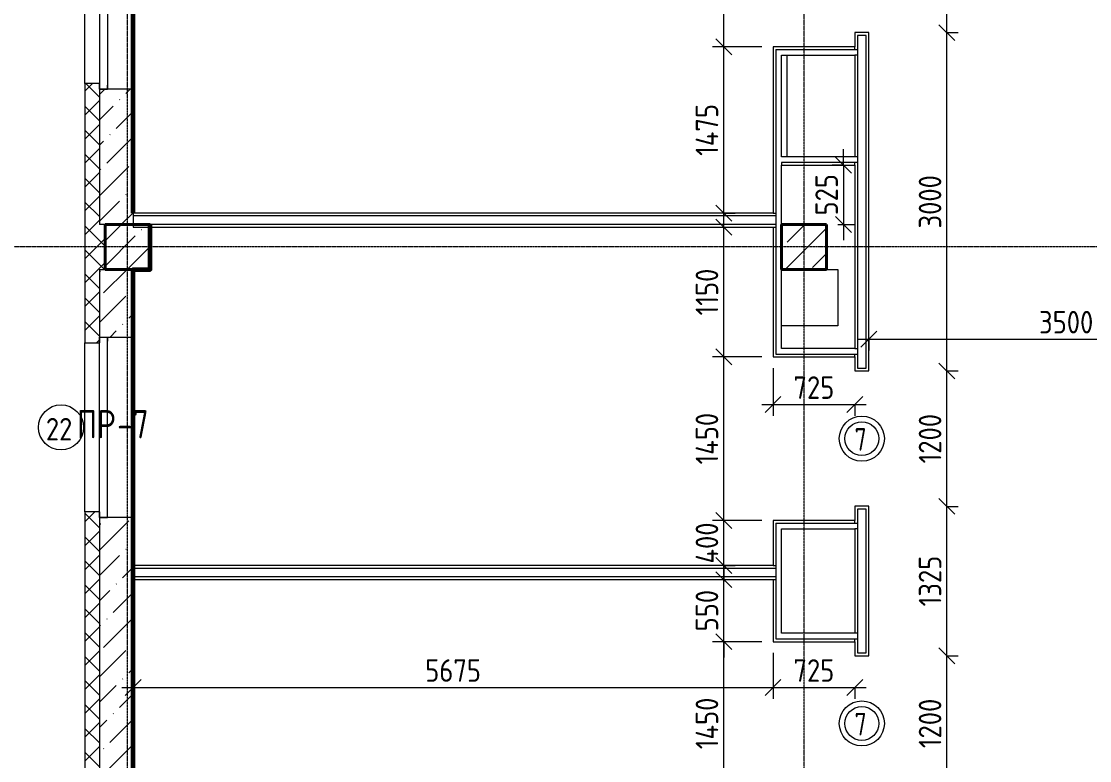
# Model space of a CAD drawing. Header units: millimetres. Extents: x -56773 to 221258, y -262288 to 26541.
# Drawn here: x -19258 to -9783, y -54414 to -47860 of the extents above; entities that cross this region are included whole.
import ezdxf

# ---------------------------------------------------------------- set-up
doc = ezdxf.new("R2010")
doc.units = ezdxf.units.MM
doc.linetypes.add('ADSK_Линия сетки', pattern=[25, 20, -2.5, 0, -2.5])
for name, color, linetype, lineweight in [('3.1 Штукатурка внешн стен для инвесторов', 5, 'Continuous', 60), ('_ Окна', 7, 'Continuous', 18), ('Марки', 7, 'Continuous', 20), ('Марки дверей', 7, 'Continuous', 20), ('Марки окон', 7, 'Continuous', 20), ('Несущие колонны', 7, 'Continuous', 18), ('Окна', 7, 'Continuous', 9), ('Оси', 7, 'Continuous', 9), ('Перекрытие', 7, 'Continuous', 18), ('Размеры', 7, 'Continuous', 9), ('Стены внутренние', 7, 'Continuous', 18), ('Стены наружные', 7, 'Continuous', 18), ('Стены несущие', 7, 'Continuous', 30), ('Стены отделка', 7, 'Continuous', 30), ('Стены штриховка', 7, 'Continuous', 9)]:
    doc.layers.add(name, color=color, linetype=linetype, lineweight=lineweight)
doc.styles.add('GOST Common_2', font='', dxfattribs={"width": 0.9, "height": 250})
doc.styles.add('GOST Common_3', font='', dxfattribs={"width": 0.9, "height": 200})
doc.styles.add('GOST Common_5', font='', dxfattribs={"width": 0.85, "height": 250})
doc.styles.add('GOST Common_B', font='', dxfattribs={"width": 0.8, "height": 200})
doc.styles.get('GOST Common_2').set_extended_font_data('GOST Common')
doc.styles.get('GOST Common_3').set_extended_font_data('GOST Common')
doc.styles.get('GOST Common_5').set_extended_font_data('GOST Common')
doc.styles.get('GOST Common_B').set_extended_font_data('GOST Common', bold=True)
doc.dimstyles.new('ADSK_Основной_2_0_2', dxfattribs={"dimscale": 304.8, "dimtxt": 201.142999, "dimasz": 0.463911, "dimexe": 0.328084, "dimexo": 0.328084, "dimgap": 0.164042, "dimtad": 1, "dimdec": 3, "dimrnd": 0.001, "dimdsep": 46, "dimtxsty": 'GOST Common_3', "dimblk1": 'OBLIQUE', "dimblk2": 'OBLIQUE', "dimsah": 1, "dimcen": 0.09, "dimdle": 0.328084, "dimazin": 2, "dimtfac": 1, "dimtdec": 4, "dimtix": 1, "dimtmove": 0, "dimatfit": 3, "dimfxl": 1, "dimtvp": 1, "dimtolj": 1, "dimtzin": 0, "dimlwd": 20, "dimlwe": 20, "dimarcsym": 2})
pattern_1 = [(45, (1283.93, -48864.63), (-224.5064, 224.5064), []), (45, (1508.44, -48864.63), (-224.5064, 224.5064), [396.875, -79.375, 3.353, -76.022])]
pattern_2 = [(45, (1283.93, -48864.63), (-106.066, 106.066), []), (135, (1283.93, -48864.63), (-106.066, -106.066), [])]

# ---------------------------------------------------------------- blocks, each defined once
blk = doc.blocks.new('ADSK_КолоннаЖБ_Прямоугольная - 400x400 мм-1807142-Кладочный план 1-го этажа')
at = {"layer": 'Несущие колонны', "lineweight": 40}
for p, q in [((-200, 200), (200, 200)), ((-200, -200), (-200, 200)), ((200, 200), (200, -200)), ((200, -200), (-200, -200))]:
    blk.add_line(p, q, dxfattribs=at)
blk = doc.blocks.new('ОКНО L03 _2СТ_RS - ОК-1_1600х2000h_противоударное-3556409-Кладочный план 1-го этажа')
at = {"layer": '_ Окна'}
for p, q in [((-838.1, 149), (761.9, 149)), ((-838.1, 149), (-838.1, 79)), ((-838.1, 149), (-833.1, 149)), ((761.9, 149), (756.9, 149)), ((761.9, 149), (761.9, 79)), ((-838.1, 79), (761.9, 79)), ((-838.1, 79), (-803.1, 79)), ((761.9, 79), (726.9, 79))]:
    blk.add_line(p, q, dxfattribs=at)
blk = doc.blocks.new('ОКНО L03 _2СТ_RS - ОК-1_1600х2000h_противоударное-3556404-Кладочный план 1-го этажа')
at = {"layer": '_ Окна'}
for p, q in [((-838.1, -79), (761.9, -79)), ((-838.1, -149), (-838.1, -79)), ((-838.1, -79), (-803.1, -79)), ((761.9, -79), (726.9, -79)), ((761.9, -149), (761.9, -79)), ((-838.1, -149), (761.9, -149)), ((-838.1, -149), (-833.1, -149)), ((761.9, -149), (756.9, -149))]:
    blk.add_line(p, q, dxfattribs=at)
blk = doc.blocks.new('М_двери1 - Марка экземпляра 2-3719212-Кладочный план 1-го этажа')
at = {"layer": 'Марки дверей'}
for radius in [2, 1.5]:
    blk.add_circle((0, 0), radius, dxfattribs=at)
blk = doc.blocks.new('_Oblique')
at = {"color": 0, "linetype": 'ByBlock', "lineweight": -2}
blk.add_line((-0.5, -0.5), (0.5, 0.5), dxfattribs=at)
blk = doc.blocks.new('*D4034')
at = {"layer": 'Defpoints', "color": 0, "lineweight": 25, "transparency": 16777216}
for p in [(-11148.4, -53484.7), (-11048.5, -53484.7), (-11148.4, -54684.7)]:
    blk.add_point(p, dxfattribs=at)
at = {"layer": 'Размеры', "color": 0, "lineweight": 20, "transparency": 16777216}
for p, q in [((-11048.5, -54784.7), (-11048.5, -53384.7)), ((-11048.4, -53484.7), (-10948.5, -53484.7)), ((-11048.4, -54684.7), (-10948.5, -54684.7))]:
    blk.add_line(p, q, dxfattribs=at)
at = {"layer": 'Размеры', "color": 0, "lineweight": 20, "transparency": 16777216, "xscale": 141.4, "yscale": 141.4, "zscale": 141.4}
for p, rotation in [((-11048.5, -53484.7), 90), ((-11048.5, -54684.7), 270)]:
    blk.add_blockref('_Oblique', p, dxfattribs=dict(at, rotation=rotation))
at = {"layer": 'Размеры', "color": 0, "lineweight": 9, "transparency": 16777216, "insert": (-11198.5, -54084.7), "char_height": 200, "width": 560.473, "attachment_point": 5, "rotation": 90, "style": 'GOST Common_3'}
blk.add_mtext('\\A1;1200', dxfattribs=at)
blk = doc.blocks.new('*D4035')
at = {"layer": 'Defpoints', "color": 0, "lineweight": 25, "transparency": 16777216}
for p in [(-11148.4, -52159.7), (-11048.5, -52159.7), (-11148.4, -53484.7)]:
    blk.add_point(p, dxfattribs=at)
at = {"layer": 'Размеры', "color": 0, "lineweight": 20, "transparency": 16777216}
for p, q in [((-11048.5, -53584.7), (-11048.5, -52059.7)), ((-11048.4, -52159.7), (-10948.5, -52159.7)), ((-11048.4, -53484.7), (-10948.5, -53484.7))]:
    blk.add_line(p, q, dxfattribs=at)
at = {"layer": 'Размеры', "color": 0, "lineweight": 20, "transparency": 16777216, "xscale": 141.4, "yscale": 141.4, "zscale": 141.4}
for p, rotation in [((-11048.5, -52159.7), 90), ((-11048.5, -53484.7), 270)]:
    blk.add_blockref('_Oblique', p, dxfattribs=dict(at, rotation=rotation))
at = {"layer": 'Размеры', "color": 0, "lineweight": 9, "transparency": 16777216, "insert": (-11198.5, -52822.2), "char_height": 200, "width": 560.473, "attachment_point": 5, "rotation": 90, "style": 'GOST Common_3'}
blk.add_mtext('\\A1;1325', dxfattribs=at)
blk = doc.blocks.new('*D4036')
at = {"layer": 'Defpoints', "color": 0, "lineweight": 25, "transparency": 16777216}
for p in [(-11148.4, -50959.7), (-11048.5, -50959.7), (-11148.4, -52159.7)]:
    blk.add_point(p, dxfattribs=at)
at = {"layer": 'Размеры', "color": 0, "lineweight": 20, "transparency": 16777216}
for p, q in [((-11048.5, -52259.7), (-11048.5, -50859.7)), ((-11048.4, -50959.7), (-10948.5, -50959.7)), ((-11048.4, -52159.7), (-10948.5, -52159.7))]:
    blk.add_line(p, q, dxfattribs=at)
at = {"layer": 'Размеры', "color": 0, "lineweight": 20, "transparency": 16777216, "xscale": 141.4, "yscale": 141.4, "zscale": 141.4}
for p, rotation in [((-11048.5, -50959.7), 90), ((-11048.5, -52159.7), 270)]:
    blk.add_blockref('_Oblique', p, dxfattribs=dict(at, rotation=rotation))
at = {"layer": 'Размеры', "color": 0, "lineweight": 9, "transparency": 16777216, "insert": (-11198.5, -51559.7), "char_height": 200, "width": 560.473, "attachment_point": 5, "rotation": 90, "style": 'GOST Common_3'}
blk.add_mtext('\\A1;1200', dxfattribs=at)
blk = doc.blocks.new('*D4037')
at = {"layer": 'Defpoints', "color": 0, "lineweight": 25, "transparency": 16777216}
for p in [(-11148.4, -47959.7), (-11048.5, -47959.7), (-11148.4, -50959.7)]:
    blk.add_point(p, dxfattribs=at)
at = {"layer": 'Размеры', "color": 0, "lineweight": 20, "transparency": 16777216}
for p, q in [((-11048.5, -51059.7), (-11048.5, -47859.7)), ((-11048.4, -47959.7), (-10948.5, -47959.7)), ((-11048.4, -50959.7), (-10948.5, -50959.7))]:
    blk.add_line(p, q, dxfattribs=at)
at = {"layer": 'Размеры', "color": 0, "lineweight": 20, "transparency": 16777216, "xscale": 141.4, "yscale": 141.4, "zscale": 141.4}
for p, rotation in [((-11048.5, -47959.7), 90), ((-11048.5, -50959.7), 270)]:
    blk.add_blockref('_Oblique', p, dxfattribs=dict(at, rotation=rotation))
at = {"layer": 'Размеры', "color": 0, "lineweight": 9, "transparency": 16777216, "insert": (-11198.5, -49459.7), "char_height": 200, "width": 605.475, "attachment_point": 5, "rotation": 90, "style": 'GOST Common_3'}
blk.add_mtext('\\A1;3000', dxfattribs=at)
blk = doc.blocks.new('*D4038')
at = {"layer": 'Defpoints', "color": 0, "lineweight": 25, "transparency": 16777216}
for p in [(-11148.4, -46759.7), (-11048.5, -46759.7), (-11148.4, -47959.7)]:
    blk.add_point(p, dxfattribs=at)
at = {"layer": 'Размеры', "color": 0, "lineweight": 20, "transparency": 16777216}
for p, q in [((-11048.5, -48059.7), (-11048.5, -46659.7)), ((-11048.4, -46759.7), (-10948.5, -46759.7)), ((-11048.4, -47959.7), (-10948.5, -47959.7))]:
    blk.add_line(p, q, dxfattribs=at)
at = {"layer": 'Размеры', "color": 0, "lineweight": 20, "transparency": 16777216, "xscale": 141.4, "yscale": 141.4, "zscale": 141.4}
for p, rotation in [((-11048.5, -46759.7), 90), ((-11048.5, -47959.7), 270)]:
    blk.add_blockref('_Oblique', p, dxfattribs=dict(at, rotation=rotation))
at = {"layer": 'Размеры', "color": 0, "lineweight": 9, "transparency": 16777216, "insert": (-11198.5, -47359.7), "char_height": 200, "width": 560.473, "attachment_point": 5, "rotation": 90, "style": 'GOST Common_3'}
blk.add_mtext('\\A1;1200', dxfattribs=at)
blk = doc.blocks.new('*D3918')
at = {"layer": 'Defpoints', "color": 0, "lineweight": 25, "transparency": 16777216}
for p in [(-13027.2, -48084.7), (-12591.1, -48084.7), (-13127.1, -49559.7)]:
    blk.add_point(p, dxfattribs=at)
at = {"layer": 'Размеры', "color": 0, "lineweight": 20, "transparency": 16777216}
for p, q in [((-13027.2, -49659.7), (-13027.2, -47984.7)), ((-12691.1, -48084.7), (-13127.2, -48084.7)), ((-13027.1, -49559.7), (-12927.2, -49559.7))]:
    blk.add_line(p, q, dxfattribs=at)
at = {"layer": 'Размеры', "color": 0, "lineweight": 20, "transparency": 16777216, "xscale": 141.4, "yscale": 141.4, "zscale": 141.4}
for p, rotation in [((-13027.2, -48084.7), 90), ((-13027.2, -49559.7), 270)]:
    blk.add_blockref('_Oblique', p, dxfattribs=dict(at, rotation=rotation))
at = {"layer": 'Размеры', "color": 0, "lineweight": 9, "transparency": 16777216, "insert": (-13177.2, -48822.2), "char_height": 200, "width": 580.928, "attachment_point": 5, "rotation": 90, "style": 'GOST Common_3'}
blk.add_mtext('\\A1;1475', dxfattribs=at)
blk = doc.blocks.new('*D3919')
at = {"layer": 'Defpoints', "color": 0, "lineweight": 25, "transparency": 16777216}
for p in [(-13027.2, -46634.7), (-12591.1, -46634.7), (-12591.1, -48084.7)]:
    blk.add_point(p, dxfattribs=at)
at = {"layer": 'Размеры', "color": 0, "lineweight": 20, "transparency": 16777216}
for p, q in [((-13027.2, -48184.7), (-13027.2, -46534.7)), ((-12691.1, -46634.7), (-13127.2, -46634.7)), ((-12691.1, -48084.7), (-13127.2, -48084.7))]:
    blk.add_line(p, q, dxfattribs=at)
at = {"layer": 'Размеры', "color": 0, "lineweight": 20, "transparency": 16777216, "xscale": 141.4, "yscale": 141.4, "zscale": 141.4}
for p, rotation in [((-13027.2, -46634.7), 90), ((-13027.2, -48084.7), 270)]:
    blk.add_blockref('_Oblique', p, dxfattribs=dict(at, rotation=rotation))
at = {"layer": 'Размеры', "color": 0, "lineweight": 9, "transparency": 16777216, "insert": (-13177.2, -47359.7), "char_height": 200, "width": 580.928, "attachment_point": 5, "rotation": 90, "style": 'GOST Common_3'}
blk.add_mtext('\\A1;1450', dxfattribs=at)
blk = doc.blocks.new('*D3921')
at = {"layer": 'Defpoints', "color": 0, "lineweight": 25, "transparency": 16777216}
for p in [(-13027.2, -52284.7), (-12591.1, -52284.7), (-13127.1, -52684.7)]:
    blk.add_point(p, dxfattribs=at)
at = {"layer": 'Размеры', "color": 0, "lineweight": 20, "transparency": 16777216}
for p, q in [((-13027.2, -52284.7), (-13027.2, -52143.3)), ((-12691.1, -52284.7), (-13127.2, -52284.7)), ((-13027.2, -52684.7), (-13027.2, -52284.7)), ((-13027.2, -52684.7), (-13027.2, -52826.1)), ((-13027.1, -52684.7), (-12927.2, -52684.7))]:
    blk.add_line(p, q, dxfattribs=at)
at = {"layer": 'Размеры', "color": 0, "lineweight": 20, "transparency": 16777216, "xscale": 141.4, "yscale": 141.4, "zscale": 141.4}
for p, rotation in [((-13027.2, -52284.7), 270), ((-13027.2, -52684.7), 90)]:
    blk.add_blockref('_Oblique', p, dxfattribs=dict(at, rotation=rotation))
at = {"layer": 'Размеры', "color": 0, "lineweight": 9, "transparency": 16777216, "insert": (-13177.2, -52484.7), "char_height": 200, "width": 474.561, "attachment_point": 5, "rotation": 90, "style": 'GOST Common_3'}
blk.add_mtext('\\A1;400', dxfattribs=at)
blk = doc.blocks.new('*D3922')
at = {"layer": 'Defpoints', "color": 0, "lineweight": 25, "transparency": 16777216}
for p in [(-13027.2, -50834.7), (-12591.1, -50834.7), (-12591.1, -52284.7)]:
    blk.add_point(p, dxfattribs=at)
at = {"layer": 'Размеры', "color": 0, "lineweight": 20, "transparency": 16777216}
for p, q in [((-13027.2, -52384.7), (-13027.2, -50734.7)), ((-12691.1, -50834.7), (-13127.2, -50834.7)), ((-12691.1, -52284.7), (-13127.2, -52284.7))]:
    blk.add_line(p, q, dxfattribs=at)
at = {"layer": 'Размеры', "color": 0, "lineweight": 20, "transparency": 16777216, "xscale": 141.4, "yscale": 141.4, "zscale": 141.4}
for p, rotation in [((-13027.2, -50834.7), 90), ((-13027.2, -52284.7), 270)]:
    blk.add_blockref('_Oblique', p, dxfattribs=dict(at, rotation=rotation))
at = {"layer": 'Размеры', "color": 0, "lineweight": 9, "transparency": 16777216, "insert": (-13177.2, -51559.7), "char_height": 200, "width": 580.928, "attachment_point": 5, "rotation": 90, "style": 'GOST Common_3'}
blk.add_mtext('\\A1;1450', dxfattribs=at)
blk = doc.blocks.new('*D3923')
at = {"layer": 'Defpoints', "color": 0, "lineweight": 25, "transparency": 16777216}
for p in [(-13127.1, -49684.7), (-13027.2, -49684.7), (-12591.1, -50834.7)]:
    blk.add_point(p, dxfattribs=at)
at = {"layer": 'Размеры', "color": 0, "lineweight": 20, "transparency": 16777216}
for p, q in [((-13027.2, -50934.7), (-13027.2, -49584.7)), ((-13027.1, -49684.7), (-12927.2, -49684.7)), ((-12691.1, -50834.7), (-13127.2, -50834.7))]:
    blk.add_line(p, q, dxfattribs=at)
at = {"layer": 'Размеры', "color": 0, "lineweight": 20, "transparency": 16777216, "xscale": 141.4, "yscale": 141.4, "zscale": 141.4}
for p, rotation in [((-13027.2, -49684.7), 90), ((-13027.2, -50834.7), 270)]:
    blk.add_blockref('_Oblique', p, dxfattribs=dict(at, rotation=rotation))
at = {"layer": 'Размеры', "color": 0, "lineweight": 9, "transparency": 16777216, "insert": (-13177.2, -50259.7), "char_height": 200, "width": 515.472, "attachment_point": 5, "rotation": 90, "style": 'GOST Common_3'}
blk.add_mtext('\\A1;1150', dxfattribs=at)
blk = doc.blocks.new('*D3925')
at = {"layer": 'Defpoints', "color": 0, "lineweight": 25, "transparency": 16777216}
for p in [(-13027.2, -53359.7), (-12591.1, -53359.7), (-12591.1, -54809.7)]:
    blk.add_point(p, dxfattribs=at)
at = {"layer": 'Размеры', "color": 0, "lineweight": 20, "transparency": 16777216}
for p, q in [((-13027.2, -54909.7), (-13027.2, -53259.7)), ((-12691.1, -53359.7), (-13127.2, -53359.7)), ((-12691.1, -54809.7), (-13127.2, -54809.7))]:
    blk.add_line(p, q, dxfattribs=at)
at = {"layer": 'Размеры', "color": 0, "lineweight": 20, "transparency": 16777216, "xscale": 141.4, "yscale": 141.4, "zscale": 141.4}
for p, rotation in [((-13027.2, -53359.7), 90), ((-13027.2, -54809.7), 270)]:
    blk.add_blockref('_Oblique', p, dxfattribs=dict(at, rotation=rotation))
at = {"layer": 'Размеры', "color": 0, "lineweight": 9, "transparency": 16777216, "insert": (-13177.2, -54084.7), "char_height": 200, "width": 580.928, "attachment_point": 5, "rotation": 90, "style": 'GOST Common_3'}
blk.add_mtext('\\A1;1450', dxfattribs=at)
blk = doc.blocks.new('*D3926')
at = {"layer": 'Defpoints', "color": 0, "lineweight": 25, "transparency": 16777216}
for p in [(-13127.1, -52809.7), (-13027.2, -52809.7), (-12591.1, -53359.7)]:
    blk.add_point(p, dxfattribs=at)
at = {"layer": 'Размеры', "color": 0, "lineweight": 20, "transparency": 16777216}
for p, q in [((-13027.2, -52809.7), (-13027.2, -52668.3)), ((-13027.2, -53359.7), (-13027.2, -52809.7)), ((-13027.1, -52809.7), (-12927.2, -52809.7)), ((-12691.1, -53359.7), (-13127.2, -53359.7)), ((-13027.2, -53359.7), (-13027.2, -53501.1))]:
    blk.add_line(p, q, dxfattribs=at)
at = {"layer": 'Размеры', "color": 0, "lineweight": 20, "transparency": 16777216, "xscale": 141.4, "yscale": 141.4, "zscale": 141.4}
for p, rotation in [((-13027.2, -52809.7), 270), ((-13027.2, -53359.7), 90)]:
    blk.add_blockref('_Oblique', p, dxfattribs=dict(at, rotation=rotation))
at = {"layer": 'Размеры', "color": 0, "lineweight": 9, "transparency": 16777216, "insert": (-13177.2, -53084.7), "char_height": 200, "width": 454.106, "attachment_point": 5, "rotation": 90, "style": 'GOST Common_3'}
blk.add_mtext('\\A1;550', dxfattribs=at)
blk = doc.blocks.new('*D3930')
at = {"layer": 'Defpoints', "color": 0, "lineweight": 25, "transparency": 16777216}
for p in [(-12591.1, -50834.7), (-11866.1, -51156.9), (-11866.1, -51256.9)]:
    blk.add_point(p, dxfattribs=at)
at = {"layer": 'Размеры', "color": 0, "lineweight": 20, "transparency": 16777216}
for p, q in [((-12591.1, -50934.7), (-12591.1, -51356.9)), ((-12691.1, -51256.9), (-11766.1, -51256.9)), ((-11866.1, -51256.9), (-11866.1, -51356.9))]:
    blk.add_line(p, q, dxfattribs=at)
at = {"layer": 'Размеры', "color": 0, "lineweight": 20, "transparency": 16777216, "xscale": 141.4, "yscale": 141.4, "zscale": 141.4, "rotation": 180}
blk.add_blockref('_Oblique', (-12591.1, -51256.9), dxfattribs=at)
at = {"layer": 'Размеры', "color": 0, "lineweight": 20, "transparency": 16777216, "xscale": 141.4, "yscale": 141.4, "zscale": 141.4}
blk.add_blockref('_Oblique', (-11866.1, -51256.9), dxfattribs=at)
at = {"layer": 'Размеры', "color": 0, "lineweight": 9, "transparency": 16777216, "insert": (-12228.6, -51106.9), "char_height": 200, "width": 454.106, "attachment_point": 5, "style": 'GOST Common_3'}
blk.add_mtext('\\A1;725', dxfattribs=at)
blk = doc.blocks.new('*D3931')
at = {"layer": 'Defpoints', "color": 0, "lineweight": 25, "transparency": 16777216}
for p in [(-12591.1, -53359.7), (-18266.1, -53665.5), (-12591.1, -53765.5)]:
    blk.add_point(p, dxfattribs=at)
at = {"layer": 'Размеры', "color": 0, "lineweight": 20, "transparency": 16777216}
for p, q in [((-12591.1, -53459.7), (-12591.1, -53865.5)), ((-18366.1, -53765.5), (-12491.1, -53765.5)), ((-18266.1, -53765.5), (-18266.1, -53865.5))]:
    blk.add_line(p, q, dxfattribs=at)
at = {"layer": 'Размеры', "color": 0, "lineweight": 20, "transparency": 16777216, "xscale": 141.4, "yscale": 141.4, "zscale": 141.4, "rotation": 180}
blk.add_blockref('_Oblique', (-18266.1, -53765.5), dxfattribs=at)
at = {"layer": 'Размеры', "color": 0, "lineweight": 20, "transparency": 16777216, "xscale": 141.4, "yscale": 141.4, "zscale": 141.4}
blk.add_blockref('_Oblique', (-12591.1, -53765.5), dxfattribs=at)
at = {"layer": 'Размеры', "color": 0, "lineweight": 9, "transparency": 16777216, "insert": (-15428.6, -53615.5), "char_height": 200, "width": 605.475, "attachment_point": 5, "style": 'GOST Common_3'}
blk.add_mtext('\\A1;5675', dxfattribs=at)
blk = doc.blocks.new('*D3932')
at = {"layer": 'Defpoints', "color": 0, "lineweight": 25, "transparency": 16777216}
for p in [(-12591.1, -53359.7), (-11866.1, -53665.5), (-11866.1, -53765.5)]:
    blk.add_point(p, dxfattribs=at)
at = {"layer": 'Размеры', "color": 0, "lineweight": 20, "transparency": 16777216}
for p, q in [((-12591.1, -53459.7), (-12591.1, -53865.5)), ((-12691.1, -53765.5), (-11766.1, -53765.5)), ((-11866.1, -53765.5), (-11866.1, -53865.5))]:
    blk.add_line(p, q, dxfattribs=at)
at = {"layer": 'Размеры', "color": 0, "lineweight": 20, "transparency": 16777216, "xscale": 141.4, "yscale": 141.4, "zscale": 141.4, "rotation": 180}
blk.add_blockref('_Oblique', (-12591.1, -53765.5), dxfattribs=at)
at = {"layer": 'Размеры', "color": 0, "lineweight": 20, "transparency": 16777216, "xscale": 141.4, "yscale": 141.4, "zscale": 141.4}
blk.add_blockref('_Oblique', (-11866.1, -53765.5), dxfattribs=at)
at = {"layer": 'Размеры', "color": 0, "lineweight": 9, "transparency": 16777216, "insert": (-12228.6, -53615.5), "char_height": 200, "width": 454.106, "attachment_point": 5, "style": 'GOST Common_3'}
blk.add_mtext('\\A1;725', dxfattribs=at)
blk = doc.blocks.new('*D3933')
at = {"layer": 'Defpoints', "color": 0, "lineweight": 25, "transparency": 16777216}
for p in [(-11865.6, -49134.7), (-12116.1, -49659.7), (-11965.6, -49659.7)]:
    blk.add_point(p, dxfattribs=at)
at = {"layer": 'Размеры', "color": 0, "lineweight": 20, "transparency": 16777216}
for p, q in [((-11965.6, -49134.7), (-11965.6, -48993.3)), ((-11965.6, -49134.7), (-12065.6, -49134.7)), ((-11965.6, -49134.7), (-11965.6, -49659.7)), ((-12016.1, -49659.7), (-11865.6, -49659.7)), ((-11965.6, -49659.7), (-11965.6, -49801.1))]:
    blk.add_line(p, q, dxfattribs=at)
at = {"layer": 'Размеры', "color": 0, "lineweight": 20, "transparency": 16777216, "xscale": 141.4, "yscale": 141.4, "zscale": 141.4}
for p, rotation in [((-11965.6, -49134.7), 270), ((-11965.6, -49659.7), 90)]:
    blk.add_blockref('_Oblique', p, dxfattribs=dict(at, rotation=rotation))
at = {"layer": 'Размеры', "color": 0, "lineweight": 9, "transparency": 16777216, "insert": (-12115.6, -49397.2), "char_height": 200, "width": 454.106, "attachment_point": 5, "rotation": 90, "style": 'GOST Common_3'}
blk.add_mtext('\\A1;525', dxfattribs=at)
blk = doc.blocks.new('*D3934')
at = {"layer": 'Defpoints', "color": 0, "lineweight": 25, "transparency": 16777216}
for p in [(-8241.1, -50134.7), (-11741.1, -50577.1), (-8241.1, -50677)]:
    blk.add_point(p, dxfattribs=at)
at = {"layer": 'Размеры', "color": 0, "lineweight": 20, "transparency": 16777216}
for p, q in [((-8241.1, -50234.7), (-8241.1, -50777)), ((-11841.1, -50677), (-8141.1, -50677)), ((-11741.1, -50677.1), (-11741.1, -50777))]:
    blk.add_line(p, q, dxfattribs=at)
at = {"layer": 'Размеры', "color": 0, "lineweight": 20, "transparency": 16777216, "xscale": 141.4, "yscale": 141.4, "zscale": 141.4, "rotation": 180}
blk.add_blockref('_Oblique', (-11741.1, -50677), dxfattribs=at)
at = {"layer": 'Размеры', "color": 0, "lineweight": 20, "transparency": 16777216, "xscale": 141.4, "yscale": 141.4, "zscale": 141.4}
blk.add_blockref('_Oblique', (-8241.1, -50677), dxfattribs=at)
at = {"layer": 'Размеры', "color": 0, "lineweight": 9, "transparency": 16777216, "insert": (-9991.1, -50527), "char_height": 200, "width": 605.475, "attachment_point": 5, "style": 'GOST Common_3'}
blk.add_mtext('\\A1;3500', dxfattribs=at)
blk = doc.blocks.new('М_окна1 - Маркировка типоразмера-1510237-Кладочный план 1-го этажа')
at = {"layer": 'Марки окон'}
blk.add_circle((0, 0), 2, dxfattribs=at)

msp = doc.modelspace()

# ---------------------------------------------------------------- hatches: boundary and pattern name
at = {"layer": 'Несущие колонны', "lineweight": 9}
h = msp.add_hatch(dxfattribs=at)
h.set_pattern_fill('FP_3', color=256, style=0, pattern_type=2)
h.set_pattern_definition(pattern_1)
h.paths.add_polyline_path([(-18183.8506, -50059.6624), (-18116.0657, -50059.6624), (-18116.0657, -49659.6624), (-18516.0657, -49659.6624), (-18516.0657, -50059.6624)])
h = msp.add_hatch(dxfattribs=at)
h.set_pattern_fill('FP_3', color=256, style=0, pattern_type=2)
h.set_pattern_definition(pattern_1)
h.paths.add_polyline_path([(-12293.961, -50059.6624), (-12116.0657, -50059.6624), (-12116.0657, -49659.6624), (-12516.0657, -49659.6624), (-12516.0657, -50059.6624)])
at = {"layer": 'Стены внутренние', "lineweight": 9}
h = msp.add_hatch(dxfattribs=at)
h.set_pattern_fill('FP_1', color=256, style=0, pattern_type=2)
h.set_pattern_definition([(45, (1283.93, -48864.63), (84.1895, 308.696), [396.875, -79.375, 3.353, -76.022])])
h.paths.add_polyline_path([(-18566.0657, -55659.6624), (-18266.0657, -55659.6624), (-18266.0657, -52259.6624), (-18565.0657, -52259.6624), (-18566.0657, -53855.1206)])
h.paths.add_polyline_path([(-18566.0657, -50709.6624), (-18565.0657, -50709.6624), (-18565.0657, -50659.6624), (-18266.0657, -50659.6624), (-18266.0657, -50059.6624), (-18566.0657, -50059.6624)])
h.paths.add_polyline_path([(-18266.0657, -49659.6624), (-18266.0657, -48459.6624), (-18565.0657, -48459.6624), (-18566.0657, -49659.6624)])
h.paths.add_polyline_path([(-18565.0657, -46909.6624), (-18565.0657, -46859.6624), (-18266.0657, -46859.6624), (-18266.0657, -45659.6624), (-18566.0657, -45659.6624), (-18566.0657, -46909.6624)])
h.paths.add_polyline_path([(-18266.0657, -45259.6624), (-18266.0657, -44659.6624), (-18565.0657, -44659.6624), (-18566.0657, -45259.6624)])
h.paths.add_polyline_path([(-18565.0657, -43109.6624), (-18565.0657, -43059.6624), (-18266.0657, -43059.6624), (-18266.0657, -41859.6624), (-18565.0657, -41859.6624), (-18566.0657, -43109.6624)])
h.paths.add_polyline_path([(-18566.0657, -40309.6624), (-18565.0657, -40309.6624), (-18565.0657, -40259.6624), (-18266.0657, -40259.6624), (-18266.0657, -39659.6624), (-18566.0657, -39659.6624)])
h.paths.add_polyline_path([(-18266.0657, -39259.6624), (-18266.0657, -37859.6624), (-18566.0657, -37859.6624), (-18566.0657, -39259.6624)])
at = {"layer": 'Стены наружные', "lineweight": 9}
h = msp.add_hatch(dxfattribs=at)
h.set_pattern_fill('FP_4', color=256, style=0, pattern_type=2)
h.set_pattern_definition(pattern_2)
h.paths.add_polyline_path([(-18566.0657, -55659.6624), (-18566.0657, -52209.6624), (-18696.0657, -52209.6624), (-18696.0657, -55659.6624)])
h.paths.add_polyline_path([(-18696.0657, -50709.6624), (-18566.0657, -50709.6624), (-18566.0657, -48409.6624), (-18696.0657, -48409.6624), (-18696.0657, -48702.4494)])
h.paths.add_polyline_path([(-18566.0657, -46909.6624), (-18566.0657, -44609.6624), (-18696.0657, -44609.6624), (-18696.0657, -46909.6624)])
h.paths.add_polyline_path([(-18696.0657, -43109.6624), (-18566.0657, -43109.6624), (-18566.0657, -41809.6624), (-18696.0657, -41809.6624)])
h.paths.add_polyline_path([(-18566.0657, -40309.6624), (-18566.0657, -38039.6624), (-18696.0657, -38039.6624), (-18696.0657, -40309.6624)])
h = msp.add_hatch(dxfattribs=at)
h.set_pattern_fill('FP_4', color=256, style=0, pattern_type=2)
h.set_pattern_definition(pattern_2)
h.paths.add_polyline_path([(-18566.0657, -50059.6624), (-18516.0657, -50059.6624), (-18516.0657, -49659.6624), (-18566.0657, -49659.6624)])

# ---------------------------------------------------------------- linework, layer by layer
at = {"layer": '3.1 Штукатурка внешн стен для инвесторов'}
for points in [[(-18266.0657, -49559.6624), (-18266.0657, -45659.6624), (-18116.0657, -45659.6624), (-18116.0657, -45359.6624)], [(-12591.0657, -55809.6624), (-18116.0657, -55809.6624), (-18116.0657, -55659.6624), (-18266.0657, -55659.6624), (-18266.0657, -50059.6624), (-18116.0657, -50059.6624), (-18116.0657, -49659.6624)]]:
    msp.add_lwpolyline(points, dxfattribs=at)
at = {"layer": 'Несущие колонны', "lineweight": 9}
for p, q in [((-18116.0657, -49659.6624), (-18516.0657, -49659.6624)), ((-18516.0657, -49659.6624), (-18516.0657, -50059.6624)), ((-18116.0657, -50059.6624), (-18116.0657, -49659.6624)), ((-12116.0657, -49659.6624), (-12516.0657, -49659.6624)), ((-12516.0657, -49659.6624), (-12516.0657, -50059.6624)), ((-12116.0657, -50059.6624), (-12116.0657, -49659.6624)), ((-18516.0657, -50059.6624), (-18116.0657, -50059.6624)), ((-12516.0657, -50059.6624), (-12116.0657, -50059.6624))]:
    msp.add_line(p, q, dxfattribs=at)
at = {"layer": 'Оси', "linetype": 'ADSK_Линия сетки', "lineweight": 5}
for p, q in [((-18316.0657, -59838.5137), (-18316.0657, -24363.7173)), ((-12316.0657, -59838.5137), (-12316.0657, -24363.7173)), ((63681.4538, -49859.6624), (-23956.1623, -49859.6624))]:
    msp.add_line(p, q, dxfattribs=at)
at = {"layer": 'Перекрытие'}
for p, q in [((-12466.0657, -49059.6624), (-12466.0657, -48159.6624)), ((-12116.0657, -50059.6624), (-12016.0657, -50059.6624)), ((-12016.0657, -50059.6624), (-12016.0657, -50559.6624)), ((-12016.0657, -50559.6624), (-12516.0657, -50559.6624))]:
    msp.add_line(p, q, dxfattribs=at)
at = {"layer": 'Стены внутренние', "lineweight": 5}
for p, q in [((-18266.0657, -46859.6624), (-18266.0657, -48459.6624)), ((-18266.0657, -50659.6624), (-18266.0657, -52259.6624))]:
    msp.add_line(p, q, dxfattribs=at)
at = {"layer": 'Стены наружные', "lineweight": 9}
for p, q in [((-18696.0657, -48409.6624), (-18696.0657, -46909.6624)), ((-18696.0657, -52209.6624), (-18696.0657, -50709.6624))]:
    msp.add_line(p, q, dxfattribs=at)
at = {"layer": 'Стены несущие', "lineweight": 9}
for p, q in [((-11866.0657, -47959.6624), (-11866.0657, -48084.6624)), ((-11741.0657, -47959.6624), (-11866.0657, -47959.6624)), ((-11741.0657, -50959.6624), (-11741.0657, -47959.6624)), ((-12516.0657, -49059.6624), (-12516.0657, -48159.6624)), ((-12516.0657, -48159.6624), (-11866.0657, -48159.6624)), ((-11866.0657, -48159.6624), (-11866.0657, -49059.6624)), ((-18565.0657, -48409.6624), (-18566.0657, -48409.6624)), ((-18565.0657, -48459.6624), (-18565.0657, -48409.6624)), ((-18266.0657, -48459.6624), (-18565.0657, -48459.6624)), ((-18266.0657, -49559.6624), (-18266.0657, -48459.6624)), ((-11866.0657, -49059.6624), (-12516.0657, -49059.6624)), ((-12516.0657, -50759.6624), (-12516.0657, -49134.6624)), ((-11866.0657, -49134.6624), (-11866.0657, -50759.6624)), ((-12591.0657, -49559.6624), (-18266.0657, -49559.6624)), ((-18516.0657, -49659.6624), (-18266.0657, -49659.6624)), ((-18266.0657, -49659.6624), (-18266.0657, -49684.6624)), ((-18266.0657, -49684.6624), (-12591.0657, -49684.6624)), ((-18266.0657, -50059.6624), (-18516.0657, -50059.6624)), ((-18266.0657, -50659.6624), (-18266.0657, -50059.6624)), ((-18565.0657, -50709.6624), (-18565.0657, -50659.6624)), ((-18565.0657, -50659.6624), (-18266.0657, -50659.6624)), ((-18566.0657, -50709.6624), (-18565.0657, -50709.6624)), ((-11866.0657, -50759.6624), (-12516.0657, -50759.6624)), ((-11866.0657, -50834.6624), (-11866.0657, -50959.6624)), ((-11866.0657, -50959.6624), (-11741.0657, -50959.6624)), ((-11866.0657, -52159.6624), (-11866.0657, -52284.6624)), ((-11741.0657, -52159.6624), (-11866.0657, -52159.6624)), ((-11741.0657, -53484.6624), (-11741.0657, -52159.6624)), ((-18565.0657, -52209.6624), (-18566.0657, -52209.6624)), ((-18565.0657, -52259.6624), (-18565.0657, -52209.6624)), ((-18266.0657, -52259.6624), (-18565.0657, -52259.6624)), ((-18266.0657, -52684.6624), (-18266.0657, -52259.6624)), ((-12516.0657, -52359.6624), (-11866.0657, -52359.6624)), ((-12516.0657, -53284.6624), (-12516.0657, -52359.6624)), ((-11866.0657, -52359.6624), (-11866.0657, -53284.6624)), ((-12591.0657, -52684.6624), (-18266.0657, -52684.6624)), ((-18266.0657, -55659.6624), (-18266.0657, -52809.6624)), ((-18266.0657, -52809.6624), (-12591.0657, -52809.6624)), ((-11866.0657, -53284.6624), (-12516.0657, -53284.6624)), ((-11866.0657, -53359.6624), (-11866.0657, -53484.6624)), ((-11866.0657, -53484.6624), (-11741.0657, -53484.6624))]:
    msp.add_line(p, q, dxfattribs=at)
at = {"layer": 'Стены отделка', "lineweight": 18}
for p, q in [((-12591.0657, -48084.6624), (-12591.0657, -49559.6624)), ((-11866.0657, -48084.6624), (-12591.0657, -48084.6624)), ((-18566.0657, -48409.6624), (-18696.0657, -48409.6624)), ((-18696.0657, -48409.6624), (-18696.0657, -50709.6624)), ((-12516.0657, -49134.6624), (-11866.0657, -49134.6624)), ((-18516.0657, -49659.6624), (-18566.0657, -49659.6624)), ((-18516.0657, -50059.6624), (-18516.0657, -49659.6624)), ((-12591.0657, -49684.6624), (-12591.0657, -50834.6624)), ((-18566.0657, -50059.6624), (-18516.0657, -50059.6624)), ((-18696.0657, -50709.6624), (-18566.0657, -50709.6624)), ((-12591.0657, -50834.6624), (-11866.0657, -50834.6624)), ((-18566.0657, -52209.6624), (-18696.0657, -52209.6624)), ((-18696.0657, -52209.6624), (-18696.0657, -55659.6624)), ((-11866.0657, -52284.6624), (-12591.0657, -52284.6624)), ((-12591.0657, -52284.6624), (-12591.0657, -52684.6624)), ((-12591.0657, -52809.6624), (-12591.0657, -53359.6624)), ((-12591.0657, -53359.6624), (-11866.0657, -53359.6624))]:
    msp.add_line(p, q, dxfattribs=at)
at = {"layer": 'Стены штриховка', "lineweight": 9}
for p, q in [((-11841.0657, -47984.6624), (-11841.0657, -50934.6624)), ((-11766.0657, -47984.6624), (-11841.0657, -47984.6624)), ((-11766.0657, -50934.6624), (-11766.0657, -47984.6624)), ((-12566.0657, -48109.6624), (-12566.0657, -50809.6624)), ((-12566.0657, -48109.6624), (-11841.0657, -48109.6624)), ((-11866.0657, -48109.6624), (-11866.0657, -48084.6624)), ((-11841.0657, -48159.6624), (-11866.0657, -48159.6624)), ((-18566.0657, -48409.6624), (-18566.0657, -49659.6624)), ((-11841.0657, -49059.6624), (-11866.0657, -49059.6624)), ((-11841.0657, -49109.6624), (-12516.0657, -49109.6624)), ((-12516.0657, -49109.6624), (-12516.0657, -49134.6624)), ((-11866.0657, -49134.6624), (-11866.0657, -49109.6624)), ((-18266.0657, -49559.6624), (-18266.0657, -49659.6624)), ((-12566.0657, -49584.6624), (-18266.0657, -49584.6624)), ((-12591.0657, -49559.6624), (-12566.0657, -49559.6624)), ((-12566.0657, -49659.6624), (-18266.0657, -49659.6624)), ((-12591.0657, -49684.6624), (-12566.0657, -49684.6624)), ((-18566.0657, -50059.6624), (-18566.0657, -50709.6624)), ((-11866.0657, -50759.6624), (-11841.0657, -50759.6624)), ((-12566.0657, -50809.6624), (-11841.0657, -50809.6624)), ((-11866.0657, -50834.6624), (-11866.0657, -50809.6624)), ((-11841.0657, -50934.6624), (-11766.0657, -50934.6624)), ((-11841.0657, -52184.6624), (-11841.0657, -53459.6624)), ((-11766.0657, -52184.6624), (-11841.0657, -52184.6624)), ((-11766.0657, -53459.6624), (-11766.0657, -52184.6624)), ((-18566.0657, -52209.6624), (-18566.0657, -55659.6624)), ((-11866.0657, -52309.6624), (-11866.0657, -52284.6624)), ((-12566.0657, -52309.6624), (-11841.0657, -52309.6624)), ((-12566.0657, -52309.6624), (-12566.0657, -53334.6624)), ((-11841.0657, -52359.6624), (-11866.0657, -52359.6624)), ((-18266.0657, -52684.6624), (-18266.0657, -52809.6624)), ((-12566.0657, -52709.6624), (-18266.0657, -52709.6624)), ((-12591.0657, -52684.6624), (-12566.0657, -52684.6624)), ((-12566.0657, -52784.6624), (-18266.0657, -52784.6624)), ((-12591.0657, -52809.6624), (-12566.0657, -52809.6624)), ((-12566.0657, -53334.6624), (-11841.0657, -53334.6624)), ((-11841.0657, -53284.6624), (-11866.0657, -53284.6624)), ((-11866.0657, -53359.6624), (-11866.0657, -53334.6624)), ((-11841.0657, -53459.6624), (-11766.0657, -53459.6624))]:
    msp.add_line(p, q, dxfattribs=at)

# ---------------------------------------------------------------- block references
at = {"layer": 'Марки дверей', "xscale": 99.99999999999993, "yscale": 99.99999999999993, "zscale": 99.99999999999993}
for p in [(-11803.5657, -51559.6624), (-11803.5657, -54084.6624)]:
    msp.add_blockref('М_двери1 - Марка экземпляра 2-3719212-Кладочный план 1-го этажа', p, dxfattribs=at)
at = {"layer": 'Марки окон', "xscale": 99.99999999999993, "yscale": 99.99999999999993, "zscale": 99.99999999999993}
msp.add_blockref('М_окна1 - Маркировка типоразмера-1510237-Кладочный план 1-го этажа', (-18906.0657, -51459.6624), dxfattribs=at)
at = {"layer": 'Несущие колонны', "lineweight": 40, "rotation": 89.9999999999999}
for p in [(-18316.0657, -49859.6624), (-12316.0657, -49859.6624)]:
    msp.add_blockref('ADSK_КолоннаЖБ_Прямоугольная - 400x400 мм-1807142-Кладочный план 1-го этажа', p, dxfattribs=at)
at = {"layer": 'Окна'}
for name, p, rotation in [('ОКНО L03 _2СТ_RS - ОК-1_1600х2000h_противоударное-3556404-Кладочный план 1-го этажа', (-18416.0657, -47697.7624), 269.9999999999997), ('ОКНО L03 _2СТ_RS - ОК-1_1600х2000h_противоударное-3556409-Кладочный план 1-го этажа', (-18416.0657, -51421.5624), 89.99999999999972)]:
    msp.add_blockref(name, p, dxfattribs=dict(at, rotation=rotation))

# ---------------------------------------------------------------- texts
at = {"layer": 'Марки', "lineweight": 9, "char_height": 250, "attachment_point": 1, "style": 'GOST Common_5'}
for s, insert, width in [('ПР', (-18765.9965, -51306.6813), 432.91125), ('-7', (-18408.809, -51306.6813), 389.620125)]:
    msp.add_mtext(s, dxfattribs=dict(at, insert=insert, width=width))
at = {"layer": 'Марки дверей', "lineweight": 5, "char_height": 200, "width": 147.5105, "attachment_point": 1, "style": 'GOST Common_B'}
for insert in [(-11867.6231, -51466.0035), (-11867.6231, -53991.0035)]:
    msp.add_mtext('\\fGOST Common|b1|i0|c204|p34|;\\W.8;7', dxfattribs=dict(at, insert=insert))
at = {"layer": 'Марки окон', "lineweight": 5, "insert": (-19040.6231, -51375.8771), "char_height": 200, "width": 317.46825, "attachment_point": 1, "style": 'GOST Common_2'}
msp.add_mtext('22', dxfattribs=at)

# ---------------------------------------------------------------- dimensions: what is measured, and where the dimension line sits
at = {"layer": 'Размеры', "lineweight": 9}
for base, p1, p2, override, picture, middle in [((-13027.164, -46634.6624), (-12591.0657, -48084.6624), (-12591.0657, -46634.6624), {"dimpost": '<>', "dimfxl": 1450}, '*D3919', (-13177.164, -47359.6624)), ((-11048.4627, -46759.6624), (-11148.4476, -47959.6624), (-11148.4476, -46759.6624), {"dimpost": '<>', "dimfxl": 1200}, '*D4038', (-11198.4627, -47359.6624)), ((-11048.4627, -47959.6624), (-11148.4476, -50959.6624), (-11148.4476, -47959.6624), {"dimpost": '<>', "dimfxl": 3000}, '*D4037', (-11198.4627, -49459.6624)), ((-13027.164, -48084.6624), (-13127.1489, -49559.6624), (-12591.0657, -48084.6624), {"dimpost": '<>', "dimfxl": 1569.398051}, '*D3918', (-13177.164, -48822.1624)), ((-11965.5601, -49659.6624), (-11865.5752, -49134.6624), (-12116.0657, -49659.6624), {"dimpost": '<>', "dimfxl": 581.696199}, '*D3933', (-12115.5601, -49397.1624)), ((-13027.164, -49684.6624), (-12591.0657, -50834.6624), (-13127.1489, -49684.6624), {"dimpost": '<>', "dimfxl": 1268.812532}, '*D3923', (-13177.164, -50259.6624)), ((-13027.164, -50834.6624), (-12591.0657, -52284.6624), (-12591.0657, -50834.6624), {"dimpost": '<>', "dimfxl": 1450}, '*D3922', (-13177.164, -51559.6624)), ((-11048.4627, -50959.6624), (-11148.4476, -52159.6624), (-11148.4476, -50959.6624), {"dimpost": '<>', "dimfxl": 1200}, '*D4036', (-11198.4627, -51559.6624)), ((-11048.4627, -52159.6624), (-11148.4476, -53484.6624), (-11148.4476, -52159.6624), {"dimpost": '<>', "dimfxl": 1325}, '*D4035', (-11198.4627, -52822.1624)), ((-13027.164, -52284.6624), (-13127.1489, -52684.6624), (-12591.0657, -52284.6624), {"dimpost": '<>', "dimfxl": 668.868629}, '*D3921', (-13177.164, -52484.6624)), ((-13027.164, -52809.6624), (-12591.0657, -53359.6624), (-13127.1489, -52809.6624), {"dimpost": '<>', "dimfxl": 768.03987}, '*D3926', (-13177.164, -53084.6624)), ((-13027.164, -53359.6624), (-12591.0657, -54809.6624), (-12591.0657, -53359.6624), {"dimpost": '<>', "dimfxl": 1450}, '*D3925', (-13177.164, -54084.6624)), ((-11048.4627, -53484.6624), (-11148.4476, -54684.6624), (-11148.4476, -53484.6624), {"dimpost": '<>', "dimfxl": 1200}, '*D4034', (-11198.4627, -54084.6624))]:
    dim = msp.add_linear_dim(base=base, p1=p1, p2=p2, angle=90, dimstyle='ADSK_Основной_2_0_2', override=override, dxfattribs=at)
    dim.commit()
    dim.dimension.update_dxf_attribs({"geometry": picture, "text_midpoint": middle})
for base, p1, p2, override, picture, middle in [((-8241.0657, -50677.0494), (-11741.0657, -50577.0645), (-8241.0657, -50134.6624), {"dimpost": '<>', "dimfxl": 3527.849153}, '*D3934', (-9991.0657, -50527.0494)), ((-11866.0657, -51256.911), (-12591.0657, -50834.6624), (-11866.0657, -51156.9261), {"dimpost": '<>', "dimfxl": 793.397075}, '*D3930', (-12228.5657, -51106.911)), ((-12591.0657, -53765.4916), (-18266.0657, -53665.5067), (-12591.0657, -53359.6624), {"dimpost": '<>', "dimfxl": 5683.235498}, '*D3931', (-15428.5657, -53615.4916)), ((-11866.0657, -53765.4916), (-12591.0657, -53359.6624), (-11866.0657, -53665.5067), {"dimpost": '<>', "dimfxl": 786.870848}, '*D3932', (-12228.5657, -53615.4916))]:
    dim = msp.add_linear_dim(base=base, p1=p1, p2=p2, dimstyle='ADSK_Основной_2_0_2', override=override, dxfattribs=at)
    dim.commit()
    dim.dimension.update_dxf_attribs({"geometry": picture, "text_midpoint": middle})

doc.saveas('drawing.dxf')
